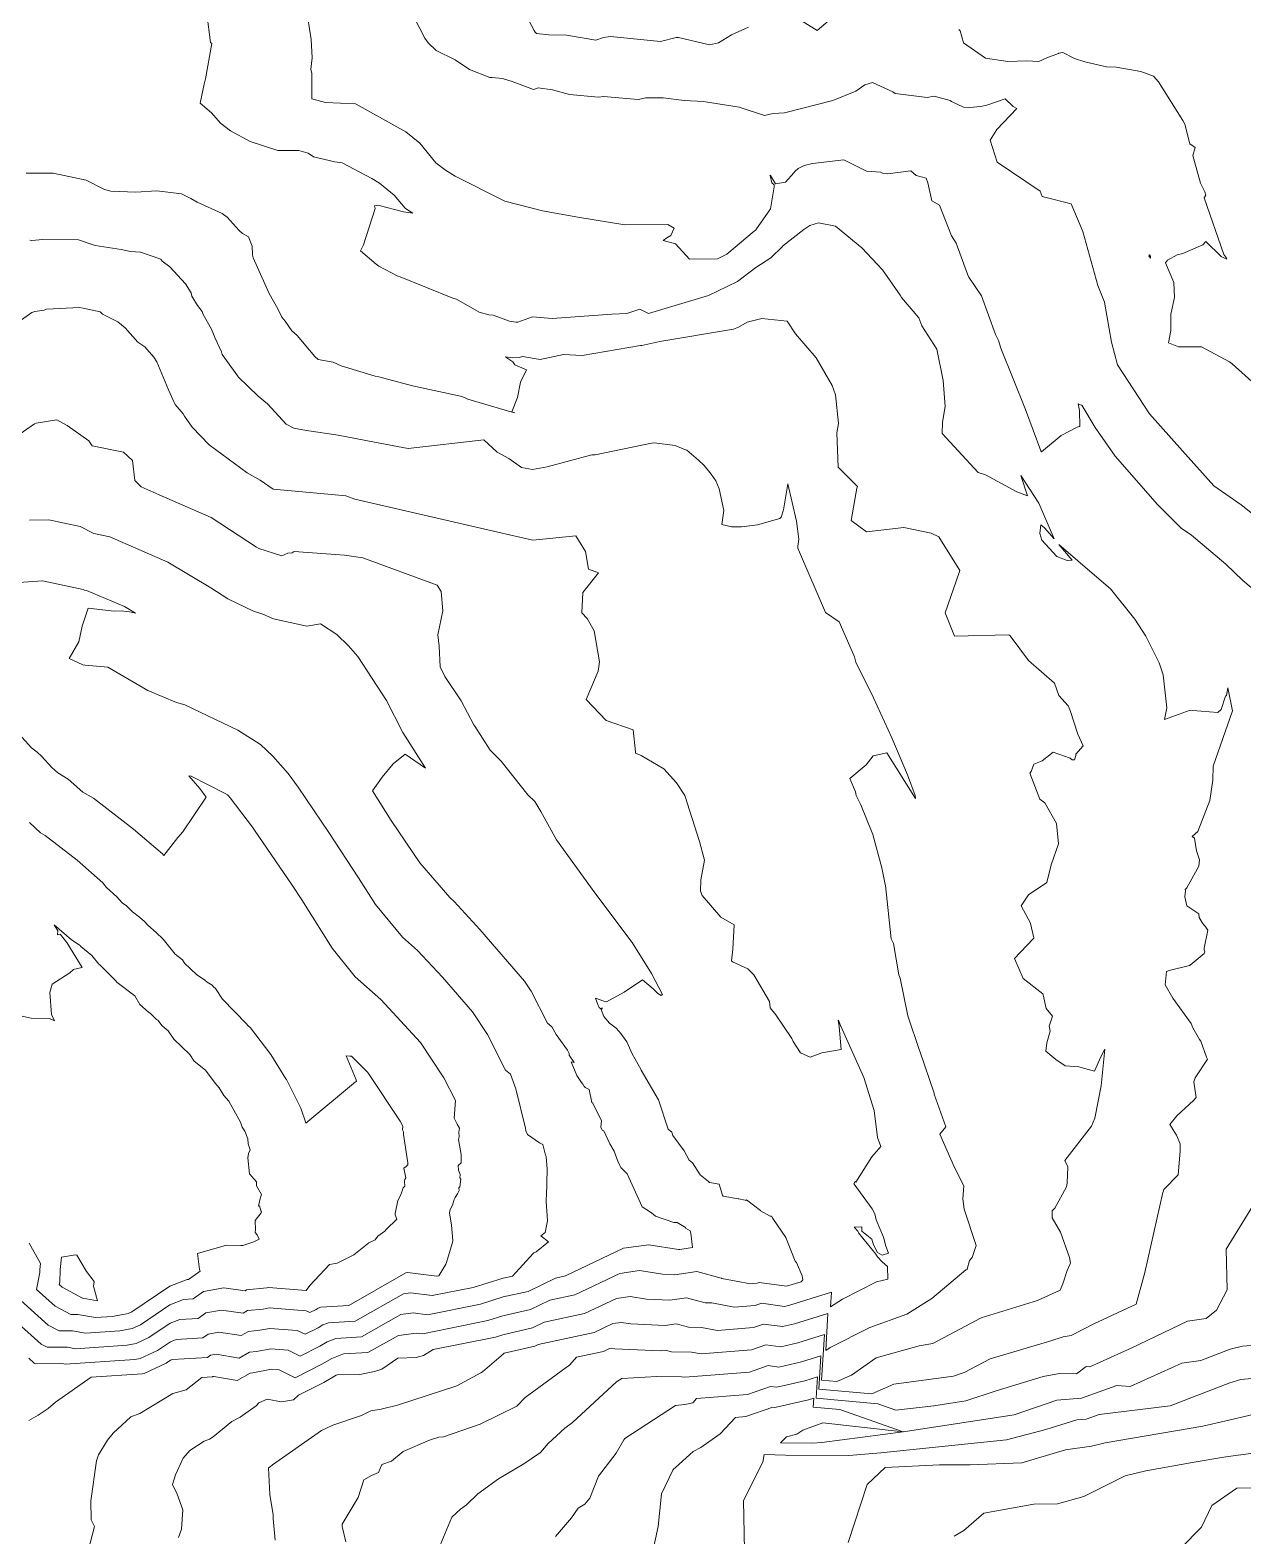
# Model space of a CAD drawing. Header units: metres. Extents: x 809241 to 811075, y 9156873 to 9158251.
# Drawn here: x 810541.7 to 810814.4, y 9157090.2 to 9157428.7 of the extents above; entities that cross this region are included whole.
import ezdxf

# ---------------------------------------------------------------- set-up
doc = ezdxf.new("R2010")
doc.units = ezdxf.units.M
doc.layers.add('C-TOPO-MAJR', color=9, linetype='Continuous')

msp = doc.modelspace()

# ---------------------------------------------------------------- linework, layer by layer
at = {"layer": 'C-TOPO-MAJR', "color": 9, "linetype": 'Continuous', "lineweight": 5}
for points, elevation in [([(810581.48, 9157432.4), (810582.26, 9157425.97), (810582.53, 9157425.73), (810581.16, 9157417.76), (810580.83, 9157416.59), (810579.96, 9157412.3), (810579.96, 9157412.29), (810582.5, 9157410.11), (810584.48, 9157407.83), (810586.76, 9157406.05), (810591.18, 9157403.7), (810597.37, 9157401.68), (810602.12, 9157401.66), (810604.25, 9157401.05), (810605.4, 9157400.24), (810610.22, 9157399.11), (810611.86, 9157398.86), (810618.55, 9157395.37), (810620.24, 9157394.31), (810623.59, 9157391.64), (810626.04, 9157388.71), (810626.1, 9157388.66), (810627.78, 9157387.61), (810625.63, 9157387.84), (810619.88, 9157389.4), (810619.14, 9157389.23), (810619.26, 9157388.62), (810616.67, 9157380.46), (810616.01, 9157379.12), (810619.48, 9157376.12), (810620.13, 9157375.67), (810624.36, 9157373.39), (810624.89, 9157373.29), (810636.76, 9157368.48), (810637.61, 9157368.24), (810642.7, 9157365.32), (810644.87, 9157364.7), (810645.83, 9157364.65), (810649.47, 9157363.29), (810650.92, 9157363.06), (810651.38, 9157363.08), (810654.63, 9157364.26), (810659.1, 9157363.88), (810672.48, 9157364.84), (810675.89, 9157365.04), (810678.8, 9157365.97), (810680.75, 9157365.05), (810694.23, 9157369.1), (810700.79, 9157372.24), (810704.88, 9157375.33), (810708.29, 9157377.53), (810710.87, 9157380.07), (810710.91, 9157380.13), (810715.64, 9157383.94), (810716.99, 9157384.78), (810718.99, 9157385.38), (810722.78, 9157384.62), (810728.72, 9157379.79), (810733.33, 9157374.85), (810737.34, 9157369.12), (810737.61, 9157368.65), (810741.51, 9157364.02), (810742.2, 9157362.24), (810745.58, 9157357), (810747.03, 9157349.99), (810747.44, 9157344.11), (810746.86, 9157340.6), (810746.79, 9157338.05), (810754.88, 9157329.28), (810756.52, 9157328.74), (810763.53, 9157324.92), (810765.96, 9157324.02), (810764.49, 9157328.57), (810768.51, 9157322.41), (810771.96, 9157314.37), (810769.82, 9157316.84), (810768.98, 9157317.52), (810768.74, 9157315.56), (810769.19, 9157314.05), (810772.57, 9157310.37), (810774.89, 9157309.52), (810775.97, 9157309.55), (810773.01, 9157313.12), (810781.52, 9157305.74), (810784.62, 9157303.12), (810790.07, 9157296.27), (810792.57, 9157292.51), (810795.58, 9157286.49), (810796.47, 9157283.78), (810797.26, 9157276.36), (810796.78, 9157273.72), (810802.53, 9157275.88), (810803.14, 9157275.75), (810808.78, 9157275.32), (810809.53, 9157276.02), (810810.45, 9157279.02), (810810.72, 9157279.14), (810810.99, 9157280.85), (810812.02, 9157275.69), (810807.67, 9157263.27), (810807.61, 9157260.1), (810806.99, 9157255.52), (810804.28, 9157248.53), (810803.02, 9157247.48), (810803.52, 9157247.07), (810803.97, 9157244.25), (810804.65, 9157242.2), (810804.49, 9157240.75), (810801.81, 9157235.88), (810801.42, 9157235.51), (810801.5, 9157235.2), (810801.35, 9157233.87), (810801.79, 9157231.87), (810804.46, 9157230.03), (810804.56, 9157229.26), (810805.31, 9157227.97), (810806.09, 9157227.03), (810806.54, 9157226.38), (810805.71, 9157222.32), (810805.72, 9157221.99), (810805.85, 9157221.5), (810805.69, 9157221.13), (810802.51, 9157218.52), (810802.49, 9157218.5), (810802.47, 9157218.49), (810802.35, 9157218.48), (810797.83, 9157217.33), (810797.25, 9157217.13), (810796.92, 9157214.1), (810798.61, 9157211.12), (810802.78, 9157205.43), (810803.13, 9157204.46), (810804.65, 9157201.84), (810804.97, 9157201.41), (810806.19, 9157197.87), (810806.46, 9157197.4), (810803.65, 9157193.16), (810803.38, 9157192.28), (810803.87, 9157188.79), (810803.32, 9157188.08), (810799.55, 9157184.63), (810797.95, 9157182.7), (810799.45, 9157180.31), (810800.27, 9157178.36), (810800.28, 9157176.68), (810799.85, 9157171.35), (810796.64, 9157168.1), (810796.56, 9157167.81), (810796.41, 9157167.42), (810792.32, 9157149.43), (810790.36, 9157142.34), (810780.9, 9157137.92), (810775.8, 9157135.28), (810773.96, 9157134.98), (810771.02, 9157134.02), (810757.57, 9157129.98), (810751.73, 9157126.91), (810749.34, 9157126.12), (810735.93, 9157124.35), (810730.96, 9157122.13), (810719.05, 9157123.17), (810719.51, 9157130.72), (810715.13, 9157129.34), (810710.03, 9157128.17), (810707.66, 9157128.49), (810703.46, 9157127.02), (810688.89, 9157125.87), (810688.19, 9157126), (810682.64, 9157126.08), (810674.73, 9157125.56), (810673.56, 9157124.84), (810663.67, 9157115.74), (810661.96, 9157114.41), (810658.22, 9157110.97), (810656.47, 9157108.97), (810652.74, 9157106.38), (810647.01, 9157103.07), (810642.39, 9157099.66), (810639.84, 9157097.22), (810638.45, 9157096.25), (810636.52, 9157094.4), (810633.9, 9157088.14)], 2480), ([(810653.15, 9157432.15), (810655.01, 9157428.64), (810655.28, 9157428.24), (810655.56, 9157427.99), (810658.37, 9157427.68), (810662.3, 9157427.61), (810668.92, 9157426.48), (810670.65, 9157427.09), (810672.2, 9157427.3), (810683.43, 9157426.14), (810686.97, 9157427.06), (810687.53, 9157427.09), (810694.45, 9157425.42), (810696.45, 9157425.83), (810699.41, 9157427.7), (810703.21, 9157429.41)], 2450), ([(810713.69, 9157431.69), (810718.64, 9157428.62), (810718.64, 9157428.62), (810725.55, 9157434.45)], 2450), ([(810604.15, 9157431.45), (810604.91, 9157426.63), (810605.13, 9157422.47), (810604.86, 9157419.95), (810605.02, 9157418.95), (810605.08, 9157413.31), (810608.1, 9157412.44), (810614.84, 9157412.17), (810615.02, 9157412.11), (810626.15, 9157405.89), (810629.3, 9157403.33), (810632.9, 9157398.91), (810635.12, 9157397.24), (810637.26, 9157395.89), (810648.41, 9157390.28), (810656.88, 9157388.13), (810664.87, 9157386.67), (810675.41, 9157384.93), (810685.07, 9157385.04), (810686.52, 9157384.18), (810685.8, 9157382.56), (810684.87, 9157382), (810684.08, 9157381.41), (810686.83, 9157380.66), (810689.96, 9157377.22), (810696.25, 9157377.32), (810698.34, 9157378.36), (810704.49, 9157383.51), (810704.73, 9157383.66), (810704.91, 9157383.84), (810708.17, 9157388.55), (810708.97, 9157393.48), (810708.97, 9157393.93), (810708.48, 9157394.42), (810708.12, 9157396.03), (810708.04, 9157396.09), (810708.16, 9157396.04), (810708.16, 9157396.04), (810708.17, 9157396.03), (810708.17, 9157396.03), (810709.31, 9157394.18), (810711.52, 9157394.56), (810713.41, 9157396.62), (810713.66, 9157396.95), (810714.39, 9157397.59), (810715.74, 9157398.28), (810717.6, 9157398.72), (810724.66, 9157399.55), (810724.99, 9157399.45), (810729.78, 9157397.02), (810732.93, 9157396.79), (810733.53, 9157396.46), (810734.48, 9157396.39), (810739.71, 9157397.07), (810740.96, 9157396.06), (810743.16, 9157395.48), (810743.54, 9157394.36), (810744.47, 9157390.36), (810746.18, 9157389.35), (810748.9, 9157382.47), (810749.96, 9157380.86), (810752.46, 9157373.86), (810752.77, 9157373.22), (810755.6, 9157369), (810758.77, 9157360.28), (810759.43, 9157358.92), (810759.97, 9157357.22), (810765.48, 9157343.45), (810768.99, 9157334.18), (810769.14, 9157333.9), (810773.5, 9157337.57), (810777.16, 9157339.48), (810777.6, 9157339.62), (810777.73, 9157339.59), (810777.62, 9157343.19), (810777.38, 9157344.7), (810777.85, 9157344.49), (810778.2, 9157344.4), (810781.17, 9157339.4), (810785.67, 9157332.98), (810795.17, 9157322.07), (810800.5, 9157316.78), (810802.8, 9157315.18), (810810.59, 9157308.63), (810814.35, 9157304.98), (810818.57, 9157301.45)], 2470), ([(810628.19, 9157431.29), (810630.46, 9157426.91), (810631.21, 9157425.85), (810633.01, 9157424.16), (810637.25, 9157422.04), (810640.51, 9157419.84), (810645.07, 9157418.08), (810645.62, 9157418.07), (810647.9, 9157417.84), (810650.08, 9157417.18), (810654.87, 9157415.41), (810655.97, 9157415.73), (810659.19, 9157415.29), (810663.02, 9157414.24), (810669.49, 9157413.66), (810670.63, 9157413.82), (810678.45, 9157413.11), (810680.12, 9157413.54), (810684.04, 9157413.54), (810688.76, 9157412.9), (810693.11, 9157412.69), (810701.11, 9157411.4), (810706.83, 9157409.51), (810708.76, 9157409.95), (810711.31, 9157410.12), (810722.16, 9157412.93), (810727.4, 9157414.97), (810729.36, 9157416.46), (810731.12, 9157416.92), (810735.7, 9157414.84), (810736.24, 9157414.49), (810743.38, 9157413.61), (810744.95, 9157413.86), (810748.57, 9157412.93), (810748.88, 9157412.7), (810751.54, 9157411.39), (810753, 9157411.36), (810755.42, 9157411.54), (810756.8, 9157411.85), (810760.93, 9157413.28), (810762.71, 9157411.57), (810763.55, 9157411.12), (810759.07, 9157406.37), (810757.58, 9157403.95), (810759.14, 9157399.07), (810768.82, 9157392.54), (810769.23, 9157391.35), (810775.79, 9157389.64), (810778.39, 9157383.44), (810781.74, 9157371.34), (810783.28, 9157367.59), (810784.83, 9157358.55), (810786.23, 9157353.51), (810793.38, 9157342.49), (810800.78, 9157334.12), (810807.85, 9157326.31), (810814.03, 9157322.01), (810819.14, 9157317.87)], 2460), ([(810750.56, 9157428.87), (810750.8, 9157428.55), (810751.57, 9157425.83), (810756.54, 9157422.42), (810761.54, 9157421.65), (810765.83, 9157421.84), (810768.53, 9157421.65), (810770.33, 9157422.5), (810772.96, 9157423.5), (810773.04, 9157423.56), (810773.89, 9157423.71), (810776.52, 9157422.32), (810778.88, 9157421.57), (810783.73, 9157420.48), (810785.91, 9157420.38), (810791.42, 9157419.42), (810794.28, 9157418.36), (810795.45, 9157417.1), (810800.92, 9157408.4), (810801.34, 9157407.55), (810802.49, 9157403.17), (810803.63, 9157402.33), (810803.17, 9157400.57), (810804.83, 9157394.3), (810805.82, 9157392.4), (810806.07, 9157391.63), (810805.7, 9157391.01), (810810.13, 9157378.25), (810810.81, 9157377.38), (810810.72, 9157377.26), (810809.51, 9157377.83), (810806.09, 9157381.21), (810805.35, 9157380.47), (810800.85, 9157378.54), (810799.63, 9157378.2), (810797.44, 9157376.98), (810797.01, 9157376.43), (810798.83, 9157371.99), (810799.03, 9157368.6), (810798.19, 9157364.9), (810798.19, 9157361.23), (810797.66, 9157358.41), (810799.92, 9157357.52), (810805.09, 9157357.49), (810811.41, 9157354.14), (810811.98, 9157353.7), (810818.57, 9157347.81)], 2450), ([(810612.69, 9157088.87), (810611.89, 9157092.35), (810611.85, 9157092.83), (810615.46, 9157098.88), (810616.74, 9157102.78), (810618.44, 9157103.81), (810620.01, 9157104.45), (810620.77, 9157106.24), (810622.94, 9157106.99), (810625.62, 9157109.17), (810631.49, 9157111.77), (810633.57, 9157112.39), (810634.67, 9157112.46), (810642.89, 9157115.33), (810651.14, 9157119.37), (810652.99, 9157121.34), (810663.03, 9157128.67), (810664.59, 9157130.41), (810670.66, 9157131.7), (810671.95, 9157132.31), (810672.5, 9157132.39), (810673.16, 9157132.29), (810683.38, 9157131.78), (810684.59, 9157131.96), (810685.95, 9157131.59), (810690.44, 9157131.52), (810692.59, 9157131.13), (810703.89, 9157132.02), (810707.15, 9157133.17), (810710.47, 9157132.72), (810714.33, 9157133.6), (810720.31, 9157135.48), (810719.68, 9157125.19), (810723.08, 9157124.89), (810726.4, 9157126.38), (810731.97, 9157130.22), (810741.58, 9157132.96), (810744.7, 9157133.49), (810755.55, 9157139.23), (810768.24, 9157143.14), (810773.32, 9157145.45), (810773.94, 9157146.86), (810774.88, 9157149.85), (810775.6, 9157151.52), (810775.43, 9157152.79), (810773.4, 9157158.46), (810771.5, 9157161.75), (810771.54, 9157163.29), (810772.14, 9157163.87), (810774.71, 9157168.68), (810774.89, 9157169.52), (810775.04, 9157173.19), (810774.33, 9157174.57), (810774.32, 9157174.59), (810780.32, 9157182.35), (810781.09, 9157184.14), (810782.49, 9157191.36), (810783.36, 9157199.62), (810782.44, 9157197.94), (810781.01, 9157194.66), (810777.53, 9157195.69), (810774.42, 9157195.89), (810772.32, 9157197.33), (810770.1, 9157199.18), (810770.28, 9157201.07), (810771.04, 9157203.71), (810770.82, 9157204.81), (810771.56, 9157207.02), (810770.17, 9157208.76), (810769.49, 9157211.87), (810769.39, 9157212.11), (810765, 9157215.51), (810763.07, 9157219.99), (810767.23, 9157224.44), (810767.37, 9157224.56), (810767.4, 9157224.64), (810766.65, 9157227.91), (810766.61, 9157227.96), (810764.57, 9157231.86), (810766.2, 9157234.35), (810770.34, 9157237.13), (810771.27, 9157241.04), (810772.9, 9157245.79), (810772.49, 9157250.39), (810769.87, 9157255.03), (810768.71, 9157255.86), (810766.46, 9157261.66), (810766.76, 9157262.04), (810767.38, 9157263.74), (810769.23, 9157264.44), (810771.77, 9157266.37), (810775.58, 9157265.05), (810776.02, 9157264.69), (810776.55, 9157264.66), (810776.81, 9157265.67), (810776.86, 9157265.95), (810778.47, 9157267.81), (810778.47, 9157267.82), (810777.26, 9157270.42), (810775.59, 9157275.75), (810775.08, 9157276.79), (810773.01, 9157279.11), (810772.02, 9157281.92), (810766.17, 9157286.99), (810762.08, 9157292.56), (810762, 9157292.63), (810761.76, 9157292.79), (810749.53, 9157292.49), (810747.43, 9157297.71), (810750.63, 9157306.79), (810750.73, 9157307.22), (810746.03, 9157314.78), (810744.27, 9157315.61), (810738.18, 9157316.9), (810729.73, 9157315.97), (810726.33, 9157318.46), (810727.61, 9157325.73), (810727.76, 9157326.16), (810723.41, 9157330.5), (810723.06, 9157338.17), (810723.5, 9157340.32), (810722.76, 9157346.75), (810722.04, 9157348.84), (810718.42, 9157355.08), (810713.83, 9157360.47), (810711.95, 9157363.29), (810706.26, 9157363.9), (810702.91, 9157363.09), (810701.02, 9157361.91), (810699.83, 9157361.51), (810683.29, 9157358.72), (810679.22, 9157357.83), (810678.95, 9157357.81), (810665.86, 9157355.55), (810661.63, 9157355.78), (810656.39, 9157354.67), (810652.41, 9157355.38), (810651.67, 9157355.12), (810650.27, 9157355.05), (810648.63, 9157355.31), (810648.59, 9157355.25), (810648.66, 9157355.21), (810650.24, 9157354.17), (810650.68, 9157353.51), (810653.3, 9157352.35), (810652, 9157349.55), (810651.31, 9157346.13), (810650.02, 9157342.93), (810650.67, 9157342.69), (810648.74, 9157343.2), (810648.52, 9157343.29), (810640.14, 9157345.79), (810639.4, 9157346.11), (810638.51, 9157346.4), (810627.69, 9157348.77), (810620.12, 9157350.8), (810619.3, 9157350.95), (810611.61, 9157353.22), (810609.87, 9157354.09), (810606.46, 9157354.71), (810605.72, 9157355.38), (810601.73, 9157360.05), (810600.59, 9157361.14), (810599.03, 9157363.3), (810598.27, 9157364.19), (810597.41, 9157366.08), (810595.44, 9157369.53), (810591.89, 9157377.51), (810591.77, 9157377.87), (810591.7, 9157378.25), (810591.6, 9157380.16), (810590.84, 9157382.22), (810589.47, 9157383.03), (810588.71, 9157383.7), (810586.03, 9157386.66), (810584.88, 9157387.5), (810579.27, 9157390.08), (810577.83, 9157390.89), (810575.72, 9157391.89), (810570.22, 9157392.56), (810565.5, 9157392.29), (810559.85, 9157392.53), (810558.46, 9157392.87), (810554.3, 9157395.01), (810546.9, 9157396.55), (810540.81, 9157396.53)], 2490), ([(810541.68, 9157381.49), (810542.1, 9157381.45), (810544.59, 9157381.65), (810552.59, 9157381.58), (810556.36, 9157380.29), (810562.15, 9157379.44), (810564.28, 9157378.96), (810566.51, 9157378.81), (810571.11, 9157377.27), (810571.41, 9157376.78), (810573.14, 9157375.51), (810576.65, 9157371.67), (810577.91, 9157369.67), (810578.04, 9157368.88), (810579.37, 9157366.79), (810580.37, 9157365.49), (810580.64, 9157364.82), (810582.52, 9157361.5), (810583.21, 9157359.66), (810584.72, 9157356.43), (810584.9, 9157355.83), (810588.41, 9157350.95), (810588.52, 9157350.75), (810592.95, 9157346.47), (810595.12, 9157344.73), (810599.27, 9157340.16), (810601.02, 9157339.23), (810603.85, 9157338.7), (810611, 9157337.68), (810619.13, 9157336.06), (810626.73, 9157334.67), (810643.76, 9157336.6), (810646.75, 9157333.84), (810649.37, 9157332.39), (810652.21, 9157330.39), (810654.63, 9157329.98), (810658, 9157330.56), (810668.03, 9157333.21), (810668.76, 9157333.24), (810681.43, 9157335.88), (810682.05, 9157335.92), (810686.75, 9157335.32), (810688.68, 9157334.53), (810689.38, 9157334.31), (810692.01, 9157332.04), (810693.24, 9157330.82), (810694.85, 9157328.92), (810695.91, 9157327.43), (810696.66, 9157325.62), (810697.68, 9157320.71), (810697.26, 9157317.57), (810699.44, 9157317.08), (810701.66, 9157317.07), (810705.27, 9157317.54), (810710.29, 9157318.97), (810710.58, 9157319.24), (810711.07, 9157320.87), (810712.05, 9157326.7), (810714, 9157318.35), (810714.56, 9157314.26), (810714.34, 9157312.69), (810714.35, 9157312.27), (810714.7, 9157311.33), (810720.57, 9157297.82), (810723.64, 9157295.71), (810727.09, 9157287.81), (810727.34, 9157286.62), (810731.37, 9157278.6), (810735.43, 9157269.64), (810739.01, 9157261.33), (810740.67, 9157256.69), (810740.75, 9157256.01), (810734.34, 9157266.25), (810731.25, 9157265.56), (810729.72, 9157263.58), (810726, 9157260.5), (810727.31, 9157257.48), (810727.45, 9157256.66), (810728.5, 9157254.53), (810731.17, 9157247.89), (810733.21, 9157240.42), (810733.96, 9157236.64), (810734.07, 9157236.43), (810735.3, 9157224.43), (810735.84, 9157223.37), (810737.05, 9157216.33), (810737.35, 9157215.61), (810739.04, 9157207.09), (810741.68, 9157199.32), (810741.75, 9157199.17), (810744.97, 9157189.74), (810744.99, 9157189.55), (810747.61, 9157182.15), (810746.24, 9157180.55), (810749.52, 9157173), (810751.65, 9157168.93), (810751.44, 9157165.96), (810751.73, 9157163.66), (810754.43, 9157155.52), (810753.51, 9157152.81), (810752.89, 9157152.12), (810752.36, 9157150.14), (810752.37, 9157150.08), (810752.22, 9157150.04), (810752.13, 9157150), (810744.42, 9157143.55), (810738.83, 9157140.07), (810730.5, 9157137.09), (810721.58, 9157132.55), (810720.59, 9157131.9), (810721.1, 9157140.24), (810713.54, 9157137.86), (810710.9, 9157137.26), (810706.63, 9157137.84), (810704.32, 9157137.03), (810696.29, 9157136.39), (810692.69, 9157137.05), (810689.71, 9157137.1), (810686.95, 9157137.85), (810684.48, 9157137.48), (810676.74, 9157137.87), (810674.58, 9157138.21), (810672.74, 9157137.95), (810668.51, 9157135.94), (810655.97, 9157133.26), (810655.2, 9157132.89), (810648.28, 9157131.28), (810648.17, 9157131.16), (810643.39, 9157127.07), (810643.07, 9157126.86), (810637.63, 9157123.98), (810624.31, 9157119.62), (810620.61, 9157118.7), (810618.32, 9157118.3), (810616.25, 9157117.26), (810609.74, 9157115.13), (810607.25, 9157113.93), (810596.22, 9157106.2), (810595.72, 9157105.77), (810595.29, 9157105.49), (810595.64, 9157099.54), (810596.39, 9157094.96), (810596.32, 9157094.16), (810596.81, 9157089.24)], 2500), ([(810539.27, 9157363.23), (810542.13, 9157365.28), (810542.8, 9157365.48), (810544.88, 9157365.77), (810545.41, 9157366.01), (810552.81, 9157366.39), (810553.61, 9157366.25), (810557.43, 9157365.37), (810557.98, 9157364.87), (810561.44, 9157363.12), (810563.08, 9157361.78), (810565.91, 9157358.58), (810567.5, 9157357.55), (810569.53, 9157355.18), (810570.23, 9157354.19), (810572.84, 9157347.83), (810572.88, 9157347.68), (810574.09, 9157345.04), (810574.34, 9157344.59), (810576.13, 9157342.45), (810576.43, 9157341.91), (810578.17, 9157339.47), (810581.95, 9157335.47), (810590.54, 9157329.22), (810593.4, 9157327.55), (810596.35, 9157325.52), (810610.33, 9157324.22), (810612.7, 9157324.03), (810614.7, 9157323.3), (810646.86, 9157315.86), (810654.72, 9157314.08), (810664.44, 9157315.06), (810666.55, 9157311.51), (810667.28, 9157307.55), (810669.51, 9157306.75), (810666.01, 9157302.26), (810665.78, 9157297.71), (810666.93, 9157296.42), (810668.5, 9157293.67), (810669.76, 9157286.69), (810669.41, 9157284.6), (810666.75, 9157278.25), (810671.21, 9157273.52), (810677.28, 9157271.4), (810677.85, 9157266.44), (810677.79, 9157266.17), (810679.12, 9157265.65), (810684.21, 9157262.67), (810687.08, 9157259.54), (810688.94, 9157256.63), (810692.19, 9157246.32), (810693.33, 9157242.13), (810692.5, 9157237.72), (810692.42, 9157235.18), (810692.8, 9157234.21), (810697.02, 9157229.28), (810700, 9157227.55), (810699.72, 9157222.1), (810699.39, 9157219.5), (810699.66, 9157219.3), (810703.1, 9157217.71), (810704.42, 9157216.32), (810707.95, 9157210.36), (810708.11, 9157208.91), (810709.34, 9157207.36), (810712.98, 9157202.01), (810713.31, 9157201.35), (810714.95, 9157198.84), (810717.11, 9157197.86), (810719.71, 9157198.78), (810724.05, 9157199.59), (810723.63, 9157204.72), (810723.36, 9157206.14), (810723.51, 9157205.92), (810723.93, 9157204.92), (810723.94, 9157204.84), (810723.97, 9157204.77), (810729.18, 9157193.28), (810731.45, 9157185.81), (810732.27, 9157179.77), (810732.98, 9157177.76), (810730.99, 9157175.43), (810727.34, 9157169.77), (810727.25, 9157169.92), (810726.9, 9157169.39), (810726.99, 9157169.28), (810731.07, 9157163.73), (810731.64, 9157162.61), (810731.97, 9157161.25), (810733.61, 9157157.39), (810734.13, 9157155.38), (810734.73, 9157153.78), (810733.25, 9157153.3), (810732.24, 9157153.89), (810731.37, 9157155.66), (810730.96, 9157156.94), (810728.72, 9157158.75), (810728.68, 9157159.72), (810727.01, 9157159.63), (810727.79, 9157158.71), (810727.94, 9157158.43), (810727.95, 9157158.37), (810731.85, 9157153.54), (810732.22, 9157152.96), (810733.28, 9157151.79), (810734.48, 9157150.76), (810734.56, 9157147.91), (810731.98, 9157147.32), (810724.33, 9157143.46), (810721.69, 9157141.73), (810721.89, 9157145), (810712.75, 9157142.12), (810711.34, 9157141.8), (810706.12, 9157142.51), (810704.75, 9157142.03), (810699.98, 9157141.65), (810694.95, 9157142.58), (810693.47, 9157142.6), (810689.3, 9157143.74), (810685.58, 9157143.18), (810680.31, 9157143.44), (810676.65, 9157144.03), (810673.53, 9157143.59), (810666.35, 9157140.18), (810657.26, 9157138.23), (810654.69, 9157136.98), (810648, 9157135.45), (810646.32, 9157134.92), (810632.33, 9157132.15), (810630.13, 9157130.76), (810628.5, 9157130.32), (810624.42, 9157130.16), (810620.78, 9157127.73), (810619.14, 9157127.14), (810615.83, 9157126.53), (810610.74, 9157126.42), (810610.54, 9157126.34), (810607.78, 9157124.7), (810602.05, 9157121.82), (810600.94, 9157120.79), (810598.2, 9157120.32), (810594.98, 9157120.94), (810593.15, 9157120.11), (810592.52, 9157119.43), (810588.96, 9157116.88), (810587.06, 9157115.96), (810582.88, 9157112.47), (810582.03, 9157111.95), (810580.86, 9157111.5), (810577.59, 9157109.41), (810576.15, 9157107.72), (810574.42, 9157103.91), (810573.69, 9157101.77), (810574.76, 9157099.62), (810576.03, 9157096.1), (810575.75, 9157091.72), (810575.04, 9157089.82)], 2510), ([(810537.76, 9157336.76), (810542.68, 9157340.24), (810543.1, 9157340.39), (810547.68, 9157341.1), (810550.06, 9157339.82), (810554.88, 9157336.42), (810555.67, 9157335.25), (810562.74, 9157333.86), (810564.73, 9157331.99), (810565.28, 9157327.5), (810566.68, 9157326.03), (810570.7, 9157324.23), (810582.39, 9157319.13), (810592.6, 9157312.46), (810593.17, 9157312.19), (810598.33, 9157310.56), (810599.65, 9157311.15), (810600.64, 9157311.25), (810601.09, 9157311.5), (810612.38, 9157310.66), (810616.52, 9157310.11), (810633.26, 9157303.98), (810634.13, 9157302.52), (810634.47, 9157298.14), (810633.38, 9157292.81), (810633.7, 9157290.23), (810633.87, 9157285.62), (810634.96, 9157283.38), (810638.59, 9157277.97), (810641.48, 9157272.51), (810641.72, 9157272.23), (810645.17, 9157266.85), (810647.6, 9157264.38), (810653.59, 9157256.8), (810655.2, 9157255.29), (810656.56, 9157253.1), (810660.04, 9157246.73), (810668.7, 9157234.81), (810677.05, 9157223.63), (810681.44, 9157216.66), (810683.86, 9157211.91), (810683.62, 9157211.72), (810682.81, 9157212.12), (810681.8, 9157213.18), (810679.38, 9157215.25), (810675.29, 9157212.46), (810671.27, 9157210.31), (810670.7, 9157210.41), (810668.83, 9157211.1), (810669.41, 9157209.44), (810669.63, 9157208.97), (810670, 9157208.67), (810670.43, 9157208.9), (810670.07, 9157208.56), (810670.74, 9157207.01), (810671.96, 9157205.49), (810673.45, 9157204.36), (810674.49, 9157203.18), (810675.88, 9157201.29), (810677.09, 9157198.6), (810679.08, 9157194.98), (810679.09, 9157194.91), (810683.02, 9157188.24), (810685.2, 9157181.64), (810685.97, 9157180.94), (810686.24, 9157180.23), (810688.74, 9157176.77), (810689.89, 9157174.7), (810690.62, 9157174.06), (810692.37, 9157171.37), (810694.27, 9157169.91), (810694.47, 9157169.68), (810696.66, 9157169.32), (810697.35, 9157166.81), (810697.44, 9157166.72), (810697.46, 9157166.64), (810697.52, 9157166.6), (810700.94, 9157165.95), (810701.03, 9157165.99), (810702.47, 9157165.66), (810702.64, 9157165.6), (810702.81, 9157165.73), (810705.94, 9157163.33), (810705.96, 9157163.3), (810708.08, 9157162.06), (810708.41, 9157162.06), (810708.68, 9157161.59), (810711.65, 9157157.31), (810713.76, 9157151.95), (810714.02, 9157151.64), (810715.3, 9157148.65), (810715.43, 9157147.77), (810715.09, 9157147.31), (810711.78, 9157146.34), (810705.61, 9157147.18), (810705.18, 9157147.03), (810703.68, 9157146.91), (810697.23, 9157148.1), (810697.13, 9157148.17), (810697.08, 9157148.14), (810691.65, 9157149.62), (810686.68, 9157148.88), (810683.89, 9157149.02), (810678.72, 9157149.85), (810674.32, 9157149.23), (810664.2, 9157144.41), (810658.55, 9157143.21), (810654.19, 9157141.08), (810648.03, 9157139.7), (810644.64, 9157138.63), (810630, 9157135.61), (810628.52, 9157135.79), (810624.53, 9157135.27), (810617.67, 9157131.42), (810612.15, 9157131.11), (810609.53, 9157130.11), (810607.33, 9157128.8), (810601.31, 9157125.77), (810597.7, 9157127.54), (810595.97, 9157127.67), (810591.81, 9157126.87), (810591.21, 9157126.81), (810588.25, 9157125.12), (810582.99, 9157126.08), (810582.8, 9157126.04), (810582.7, 9157125.97), (810580.29, 9157125.83), (810576.76, 9157123.07), (810573.83, 9157122.2), (810566.37, 9157117.76), (810564.33, 9157116.98), (810560.37, 9157113.28), (810559.09, 9157111.74), (810557.11, 9157108.44), (810556.64, 9157107.09), (810555.37, 9157098.07), (810555.4, 9157093.8), (810556.15, 9157092.36), (810554.73, 9157086.85)], 2520), ([(810541.59, 9157318.57), (810545.89, 9157318.67), (810552.94, 9157317.11), (810556.07, 9157315.54), (810559.67, 9157314.78), (810572.65, 9157309.15), (810582.36, 9157303.37), (810586.13, 9157300.87), (810591.91, 9157298.11), (810594.01, 9157297.42), (810596.44, 9157296.38), (810603.93, 9157294.76), (810606.99, 9157295.25), (810610.69, 9157292.84), (810613.32, 9157290.33), (810615.43, 9157287.94), (810621.87, 9157278.05), (810625.53, 9157270.82), (810630.62, 9157262.84), (810626.01, 9157265.96), (810623.37, 9157263.75), (810620.89, 9157260.77), (810618.68, 9157257.69), (810622.89, 9157251.01), (810629.36, 9157241.54), (810636.11, 9157233.72), (810637.08, 9157232.86), (810642.82, 9157226.5), (810652.86, 9157214.92), (810654.35, 9157212.67), (810658.01, 9157205.49), (810659.01, 9157204.63), (810659.95, 9157202.95), (810662.54, 9157199.41), (810662.94, 9157198.66), (810662.91, 9157198.32), (810664.01, 9157196.66), (810663.38, 9157196.8), (810664.66, 9157193.72), (810665.65, 9157192.16), (810665.98, 9157191.74), (810666.28, 9157191.24), (810666.37, 9157191.21), (810666.48, 9157191.04), (810667.38, 9157190.59), (810668.01, 9157187.66), (810668.22, 9157187.48), (810668.35, 9157187.12), (810670.21, 9157183.6), (810670.04, 9157182), (810670.43, 9157181.32), (810670.67, 9157181.26), (810672.03, 9157178.32), (810673, 9157176.73), (810673.96, 9157174.22), (810674.23, 9157173.74), (810674.3, 9157173.45), (810674.53, 9157173.05), (810675.98, 9157171.6), (810679.35, 9157164.22), (810680.13, 9157163.63), (810681.45, 9157162.81), (810682.31, 9157162.11), (810686.42, 9157160.64), (810687.21, 9157160.65), (810689.05, 9157159.55), (810689.05, 9157159.41), (810690.09, 9157158.78), (810690.3, 9157158.28), (810690.61, 9157155.01), (810687.78, 9157154.59), (810687.46, 9157154.6), (810680.79, 9157155.66), (810675.11, 9157154.86), (810662.05, 9157148.65), (810659.85, 9157148.18), (810653.69, 9157145.17), (810648.07, 9157143.94), (810642.97, 9157142.33), (810631.04, 9157139.94), (810627.86, 9157140.33), (810625.08, 9157139.97), (810616.25, 9157134.96), (810610.46, 9157134.61), (810608.52, 9157133.87), (810606.88, 9157132.9), (810602.42, 9157130.65), (810599.73, 9157131.96), (810595.8, 9157132.27), (810592.58, 9157131.65), (810591, 9157131.5), (810588.7, 9157130.17), (810583.57, 9157131.05), (810582.27, 9157130.81), (810581.63, 9157130.35), (810573.74, 9157129.88), (810573.29, 9157129.7), (810572.3, 9157129.03), (810567.39, 9157126.75), (810566.9, 9157126.66), (810555.42, 9157125.88), (810547.39, 9157120.26), (810545.74, 9157118.83), (810543.5, 9157117.33), (810541.43, 9157116.19)], 2530), ([(810537.08, 9157304.4), (810544.49, 9157304.91), (810553.63, 9157303), (810553.97, 9157302.83), (810554.35, 9157302.75), (810562.9, 9157299.18), (810565.43, 9157297.67), (810564.02, 9157297.96), (810562.17, 9157298.14), (810560.58, 9157298.1), (810554.75, 9157298.78), (810553.4, 9157294.75), (810552.66, 9157291.22), (810550.51, 9157287.49), (810553.59, 9157286), (810554.05, 9157285.99), (810559.21, 9157285.52), (810568.19, 9157280.26), (810574.65, 9157277.55), (810576.46, 9157277.08), (810588.39, 9157271.36), (810593.54, 9157268.12), (810596.3, 9157265.47), (810599.7, 9157261.59), (810602, 9157258.56), (810608.86, 9157248.37), (810615.58, 9157238.12), (810619.33, 9157232.16), (810625.46, 9157224.81), (810628.82, 9157221.82), (810634.4, 9157215.82), (810641.18, 9157208.01), (810644.54, 9157202.92), (810648.62, 9157194.94), (810649.72, 9157193.99), (810650.89, 9157190.74), (810653.11, 9157181.88), (810653.16, 9157181.3), (810653.51, 9157180.44), (810656.26, 9157178.55), (810656.98, 9157178.19), (810657.6, 9157175.81), (810657.76, 9157175.52), (810657.97, 9157172.63), (810657.82, 9157166.54), (810657.74, 9157166.2), (810657.72, 9157165.46), (810658.07, 9157161.07), (810657.54, 9157158.4), (810656.55, 9157157.65), (810658.25, 9157156.31), (810655.47, 9157154.09), (810654.95, 9157153.81), (810654.84, 9157153.72), (810650.19, 9157148.63), (810648.1, 9157148.18), (810641.29, 9157146.04), (810632.09, 9157144.26), (810627.21, 9157144.86), (810625.63, 9157144.66), (810614.82, 9157138.5), (810608.78, 9157138.12), (810607.51, 9157137.63), (810606.44, 9157137), (810603.52, 9157135.53), (810601.76, 9157136.39), (810595.63, 9157136.87), (810593.35, 9157136.43), (810590.8, 9157136.18), (810589.14, 9157135.23), (810584.14, 9157136.02), (810581.74, 9157135.58), (810580.55, 9157134.73), (810574.56, 9157134.37), (810573.24, 9157133.85), (810570.37, 9157131.92), (810566.48, 9157130.12), (810565.23, 9157129.88), (810549.61, 9157128.82), (810548.92, 9157128.94), (810542.92, 9157128.93), (810542.64, 9157129.08), (810541.39, 9157130.2)], 2540), ([(810538.4, 9157271.38), (810542, 9157267.4), (810543.26, 9157266.43), (810544.26, 9157265.53), (810546.59, 9157262.96), (810547.96, 9157261.74), (810550.25, 9157260.36), (810553.53, 9157257.41), (810555.94, 9157256.05), (810564.96, 9157249.08), (810571.46, 9157243.54), (810571.47, 9157243.53), (810571.49, 9157243.52), (810571.79, 9157243.18), (810574.9, 9157247.24), (810576.05, 9157248.52), (810581.31, 9157256.29), (810579.85, 9157258.26), (810577.4, 9157261.05), (810577.91, 9157261.01), (810585.58, 9157257.12), (810586.08, 9157256.8), (810586.35, 9157256.55), (810586.68, 9157256.17), (810591.72, 9157249.54), (810592.18, 9157248.84), (810600.64, 9157236.51), (810602.82, 9157233.18), (810609.63, 9157222.36), (810614.81, 9157215.89), (810620.56, 9157210.78), (810629.5, 9157201.1), (810634.73, 9157193.17), (810637.32, 9157188.11), (810637.09, 9157184.1), (810637.72, 9157182.76), (810638.25, 9157181.89), (810638.14, 9157180.96), (810638.15, 9157179.93), (810638.03, 9157179.36), (810638.64, 9157175.98), (810638.63, 9157174.11), (810637.98, 9157173.45), (810638.02, 9157172.43), (810638.44, 9157171.49), (810638.31, 9157170.74), (810638.56, 9157170.44), (810638.33, 9157168.7), (810638.14, 9157168.46), (810638.2, 9157167.84), (810637.8, 9157167.08), (810637.27, 9157166.31), (810637.08, 9157165.86), (810636.7, 9157164.56), (810636.16, 9157163.57), (810635.98, 9157162.82), (810636.47, 9157160.09), (810636.74, 9157156.63), (810636.7, 9157156.19), (810635.24, 9157151.45), (810635.23, 9157151.44), (810635.22, 9157151.44), (810635.17, 9157151.33), (810633.6, 9157148.67), (810633.18, 9157148.59), (810633.14, 9157148.58), (810626.55, 9157149.4), (810626.18, 9157149.35), (810613.4, 9157142.04), (810607.09, 9157141.63), (810606.5, 9157141.4), (810605.99, 9157141.1), (810604.62, 9157140.41), (810603.79, 9157140.81), (810595.45, 9157141.46), (810594.13, 9157141.21), (810590.59, 9157140.86), (810589.59, 9157140.28), (810584.71, 9157140.99), (810581.21, 9157140.35), (810579.47, 9157139.11), (810575.38, 9157138.86), (810573.19, 9157138.01), (810568.43, 9157134.8), (810565.58, 9157133.48), (810563.56, 9157133.1), (810551.88, 9157132.3), (810550.08, 9157132.62), (810545.57, 9157132.61), (810544.21, 9157133.34), (810538.27, 9157138.67)], 2550), ([(810541.57, 9157250.56), (810544.03, 9157248.29), (810545.12, 9157247.67), (810552.29, 9157242.09), (810558.05, 9157237.01), (810558.85, 9157235.98), (810561.24, 9157233.88), (810562.44, 9157232.52), (810563.37, 9157231.89), (810564.71, 9157230.49), (810566.32, 9157229.31), (810567.42, 9157228.36), (810568.15, 9157227.5), (810570.07, 9157225.88), (810571.59, 9157224.39), (810574.32, 9157220.97), (810575.94, 9157219.75), (810576.39, 9157218.95), (810579.1, 9157216.43), (810580.98, 9157215.17), (810581.5, 9157214.67), (810582.62, 9157214.05), (810582.95, 9157213.62), (810583.41, 9157213.25), (810584.97, 9157210.84), (810590.39, 9157205.35), (810590.64, 9157204.97), (810591.28, 9157204.46), (810595.85, 9157198.42), (810599.18, 9157192.98), (810599.32, 9157192.82), (810602.58, 9157186.34), (810603.67, 9157183.07), (810603.73, 9157182.97), (810614.89, 9157192.26), (810615.11, 9157192.38), (810615.04, 9157192.72), (810612.77, 9157198.16), (810613.62, 9157198.03), (810613.94, 9157198.09), (810617.56, 9157194.48), (810617.82, 9157194.18), (810624.92, 9157183.43), (810625.48, 9157182.35), (810625.43, 9157181.49), (810625.56, 9157181.2), (810625.68, 9157181.02), (810625.65, 9157180.82), (810625.65, 9157180.6), (810625.63, 9157180.47), (810626.65, 9157174.06), (810626.65, 9157173.61), (810626.26, 9157173.22), (810625.77, 9157172.9), (810626.19, 9157170.71), (810625.95, 9157170.32), (810625.85, 9157169.87), (810625.97, 9157168.84), (810625.58, 9157168.48), (810625.31, 9157167.57), (810624.97, 9157166.72), (810624.42, 9157165.64), (810623.79, 9157162.7), (810623.81, 9157162.4), (810624.18, 9157161.43), (810621.79, 9157159.1), (810621.44, 9157158.69), (810619.92, 9157157.57), (810619.28, 9157156.77), (810617.85, 9157156.08), (810614.51, 9157153.38), (810610.72, 9157151.51), (810609.06, 9157151.22), (810604.6, 9157146.5), (810603.75, 9157145.4), (810595.28, 9157146.06), (810594.9, 9157145.99), (810590.39, 9157145.54), (810590.04, 9157145.34), (810585.29, 9157145.96), (810580.69, 9157145.12), (810578.4, 9157143.48), (810576.21, 9157143.35), (810573.14, 9157142.16), (810566.5, 9157137.69), (810564.68, 9157136.84), (810561.9, 9157136.32), (810554.15, 9157135.79), (810551.24, 9157136.31), (810548.21, 9157136.3), (810545.77, 9157137.61), (810538.02, 9157144.57)], 2560), ([(810539.58, 9157207.1), (810541.94, 9157206.63), (810546.06, 9157206.52), (810547.2, 9157205.99), (810546.55, 9157207.42), (810546.17, 9157212.35), (810546.7, 9157214.25), (810550.62, 9157216.79), (810551.45, 9157217.54), (810551.67, 9157217.62), (810553.4, 9157217.98), (810550, 9157223.63), (810548.43, 9157225.51), (810547.84, 9157225.31), (810547.91, 9157226.22), (810547.11, 9157227.61), (810550.99, 9157224.25), (810551.04, 9157224.2), (810552.95, 9157222.91), (810553.04, 9157222.81), (810553.15, 9157222.73), (810555.55, 9157220.66), (810557.15, 9157218.77), (810557.38, 9157218.57), (810560.87, 9157215.14), (810561.27, 9157214.63), (810565.27, 9157211.64), (810566.37, 9157209.66), (810568.3, 9157207.97), (810568.69, 9157207.71), (810570.16, 9157206.31), (810570.4, 9157206.18), (810571.4, 9157204.89), (810572.77, 9157203.78), (810574.03, 9157201.87), (810577.6, 9157198.45), (810578.59, 9157196.94), (810581.12, 9157194.91), (810583.31, 9157191.99), (810584.23, 9157190.93), (810585.26, 9157189.25), (810586.37, 9157187.92), (810588.99, 9157183.19), (810589.35, 9157182.12), (810589.96, 9157181.17), (810590.69, 9157179.48), (810590.7, 9157178.37), (810591.22, 9157176.97), (810590.84, 9157176.19), (810590.63, 9157175.23), (810591.07, 9157171.63), (810592.63, 9157169.79), (810592.59, 9157168.92), (810593.74, 9157166.99), (810593.33, 9157165.79), (810593.04, 9157164.35), (810593.25, 9157164.38), (810593.69, 9157163.13), (810593.75, 9157163.07), (810593.71, 9157163.05), (810593.67, 9157162.86), (810592.3, 9157161.1), (810592.39, 9157159.03), (810592.32, 9157158.42), (810592.76, 9157157.88), (810593.18, 9157156.92), (810593.19, 9157156.92), (810593.18, 9157156.91), (810592.03, 9157156.35), (810589.52, 9157155.53), (810589.31, 9157155.52), (810589.36, 9157155.48), (810589.12, 9157155.53), (810585.85, 9157155.58), (810579.32, 9157153.71), (810579.79, 9157150.09), (810579.92, 9157149.71), (810577.32, 9157147.86), (810577.03, 9157147.84), (810573.1, 9157146.32), (810564.57, 9157140.57), (810563.78, 9157140.2), (810560.23, 9157139.54), (810556.42, 9157139.28), (810552.41, 9157139.99), (810550.85, 9157139.99), (810547.34, 9157141.87), (810543.14, 9157145.64), (810543.86, 9157149.41), (810543.88, 9157150.09), (810544.03, 9157151.47), (810541.53, 9157156.03)], 2570), ([(810816.64, 9157164.44), (810810.63, 9157154.64), (810810.84, 9157145.53), (810808.42, 9157140.94), (810806.15, 9157139.1), (810801.95, 9157138.5), (810789.3, 9157132.39), (810779.99, 9157128.23), (810779.14, 9157128.29), (810777, 9157126.63), (810773.13, 9157126.69), (810769.45, 9157126.07), (810758.88, 9157122.79), (810752.06, 9157120.54), (810744.93, 9157119.45), (810736.34, 9157118.5), (810732.29, 9157119.93), (810718.43, 9157121.14), (810718.72, 9157125.96), (810715.92, 9157125.08), (810709.59, 9157123.63), (810708.17, 9157123.82), (810703.03, 9157122.02), (810691.55, 9157121.11), (810690.7, 9157120.13), (810688.93, 9157119.75), (810686.83, 9157119.56), (810675.43, 9157112.1), (810675.23, 9157111.83), (810673.45, 9157108.81), (810669.47, 9157103.62), (810667.56, 9157098.66), (810666.43, 9157097.33), (810664.92, 9157096.43), (810663.44, 9157094.28), (810659.84, 9157090.07)], 2470), ([(810822.06, 9157133.45), (810814.28, 9157132.83), (810811.56, 9157132.18), (810804.96, 9157129.65), (810800.66, 9157129.03), (810789.03, 9157123.83), (810786.03, 9157124.04), (810778.12, 9157121.18), (810772.56, 9157120.72), (810762.94, 9157117.41), (810737.98, 9157113.59), (810723.79, 9157118.59), (810717.8, 9157119.12), (810717.93, 9157121.2), (810716.72, 9157120.82), (810709.16, 9157119.09), (810708.69, 9157119.15), (810702.6, 9157117.02), (810700.31, 9157116.84), (810696.88, 9157113.12), (810692.48, 9157110.12), (810690.8, 9157109.17), (810686.82, 9157105.57), (810686.4, 9157105.24), (810686.21, 9157105), (810683.68, 9157099.69), (810682.89, 9157092.29), (810681.31, 9157085.04)], 2460), ([(810828.07, 9157126.62), (810813.96, 9157125.34), (810811.44, 9157124.59), (810798.06, 9157119.42), (810782.09, 9157117.54), (810779.12, 9157116.47), (810777.04, 9157116.3), (810770.08, 9157114.13), (810761.24, 9157111.81), (810732.99, 9157108.91), (810725.81, 9157108.31), (810711.53, 9157108.37), (810706.79, 9157108.48), (810706.45, 9157106.75), (810702.14, 9157098.19), (810702.7, 9157068.25)], 2450), ([(810820.91, 9157118.49), (810805.42, 9157114.89), (810786.51, 9157111.68), (810783.39, 9157111.13), (810780.35, 9157110.36), (810774.52, 9157109.57), (810764.66, 9157106.6), (810753.04, 9157106.2), (810746.16, 9157106.17), (810733.94, 9157105.59), (810729.88, 9157101.74), (810725.67, 9157088.73)], 2440), ([(810818.96, 9157109.11), (810810.55, 9157108), (810803.46, 9157106.79), (810792.54, 9157104.85), (810787.94, 9157103.69), (810778.65, 9157099.08), (810772.71, 9157097.39), (810767.35, 9157097.37), (810756.11, 9157095.31), (810751.61, 9157091.43), (810749.46, 9157090.15)], 2430), ([(810825.58, 9157101.07), (810813, 9157100.96), (810807.43, 9157097.03), (810805.08, 9157092.18), (810800.46, 9157087.45)], 2420)]:
    msp.add_lwpolyline(points, dxfattribs=dict(at, elevation=elevation))
for points, elevation in [([(810793.63, 9157377.89), (810793.37, 9157378.21), (810793.24, 9157378.01), (810793.36, 9157377.73), (810793.59, 9157377.46), (810793.63, 9157377.89)], 2450), ([(810548.38, 9157147.29), (810548.27, 9157146.71), (810548.91, 9157146.13), (810553.49, 9157143.67), (810553.57, 9157143.67), (810556.84, 9157143.09), (810555.98, 9157146.34), (810556.1, 9157147.41), (810554.36, 9157149.67), (810552.25, 9157153.29), (810551.89, 9157153.39), (810548.78, 9157152.85), (810548.46, 9157150.09), (810548.38, 9157147.29)], 2580), ([(810719.96, 9157115.61), (810715.42, 9157114), (810714.13, 9157113.1), (810711.77, 9157112.47), (810710.44, 9157111.12), (810717.68, 9157111.03), (810719.73, 9157111.2), (810737.98, 9157113.59), (810719.96, 9157115.61)], 2460)]:
    msp.add_lwpolyline(points, close=True, dxfattribs=dict(at, elevation=elevation))

doc.saveas('drawing.dxf')
